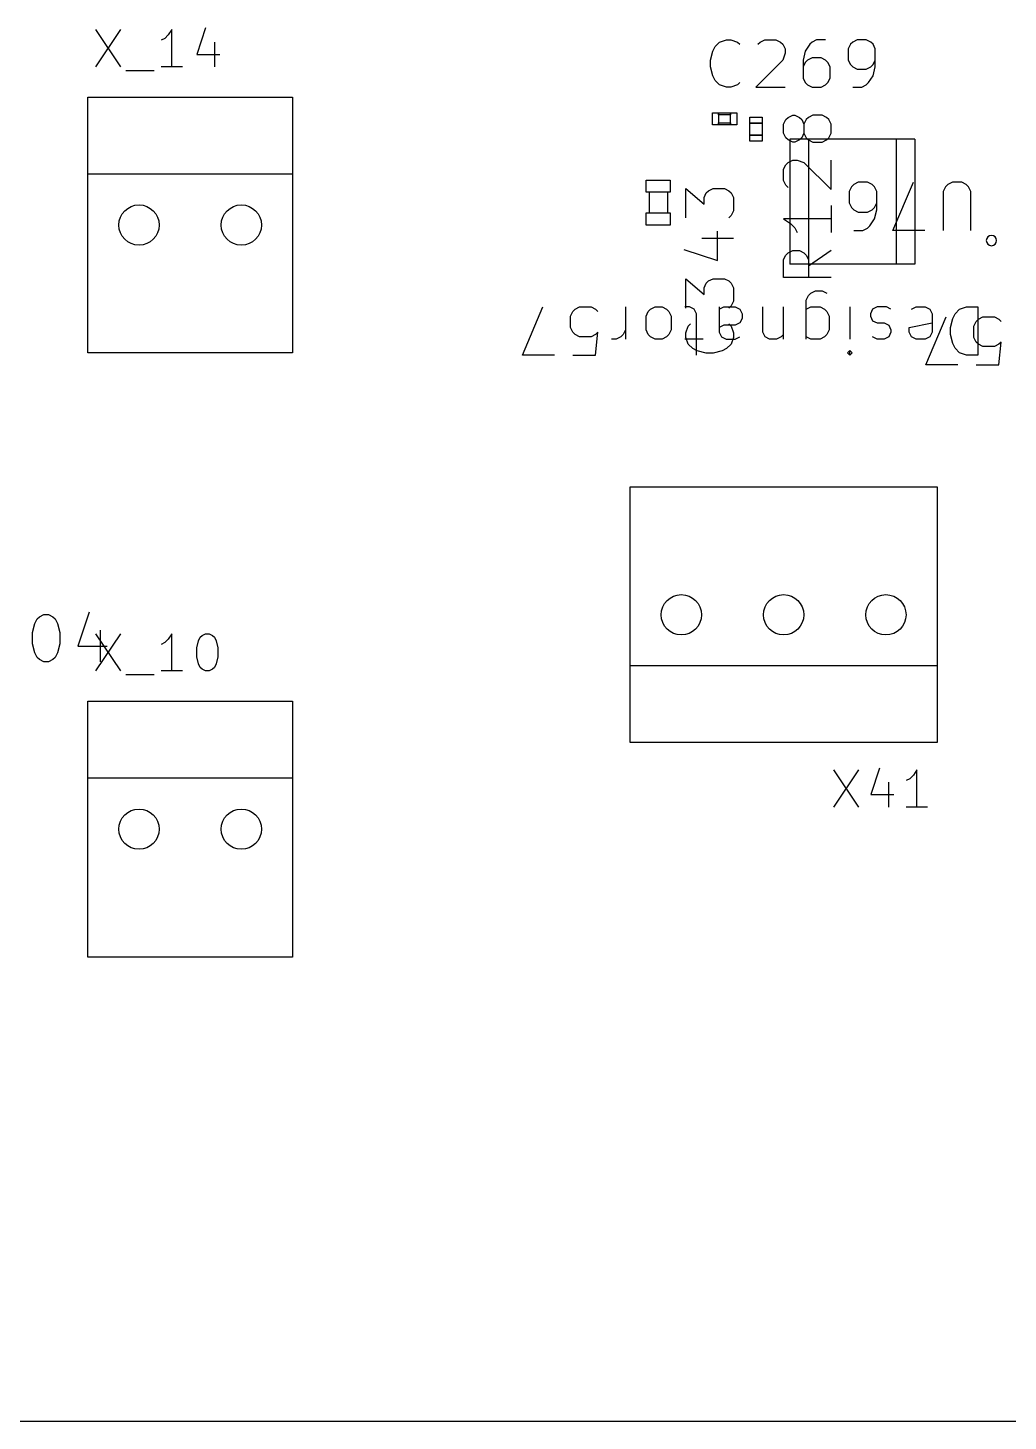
# Model space of a CAD drawing. Header units: millimetres. Extents: x -1 to 260, y -56 to 300.
# Drawn here: x 66.37 to 90.71, y 0 to 34.6 of the extents above; entities that cross this region are included whole.
import ezdxf

# ---------------------------------------------------------------- set-up
doc = ezdxf.new("R2010")
doc.units = ezdxf.units.MM
for name, color, linetype, true_color in [('Edge.Cuts', 254, 'CONTINUOUS', 0xd0d2cd), ('F.Fab', 9, 'CONTINUOUS', 0xafafaf), ('F.Silkscreen', 41, 'CONTINUOUS', 0xf2eda1)]:
    doc.layers.add(name, color=color, linetype=linetype, true_color=true_color)

msp = doc.modelspace()

# ---------------------------------------------------------------- linework, layer by layer
at = {"layer": 'Edge.Cuts', "linetype": 'CONTINUOUS'}
msp.add_line((0, 0), (260, 0), dxfattribs=at)
at = {"layer": 'Edge.Cuts'}
for centre in [(69.13, 29.7), (71.67, 29.7), (82.594834, 20.022253), (85.134834, 20.022253), (87.674834, 20.022253), (69.13, 14.7), (71.67, 14.7)]:
    msp.add_circle(centre, 0.5, dxfattribs=at)
at = {"layer": 'F.Fab', "linetype": 'CONTINUOUS'}
for p, q in [((83.37, 32.19), (83.37, 32.49)), ((83.37, 32.49), (83.52, 32.49)), ((83.52, 32.19), (83.37, 32.19)), ((83.52, 32.49), (83.52, 32.19)), ((83.52, 32.44), (83.52, 32.49)), ((83.52, 32.49), (83.82, 32.49)), ((83.82, 32.44), (83.52, 32.44)), ((83.52, 32.19), (83.52, 32.24)), ((83.52, 32.24), (83.82, 32.24)), ((83.82, 32.19), (83.52, 32.19)), ((83.82, 32.49), (83.82, 32.44)), ((83.82, 32.19), (83.82, 32.49)), ((83.82, 32.49), (83.97, 32.49)), ((83.82, 32.24), (83.82, 32.19)), ((83.97, 32.19), (83.82, 32.19)), ((83.97, 32.49), (83.97, 32.19)), ((84.3, 32.23), (84.3, 32.38)), ((84.3, 32.38), (84.6, 32.38)), ((84.6, 32.23), (84.3, 32.23)), ((84.6, 32.38), (84.6, 32.23)), ((84.3, 31.78), (84.3, 31.93)), ((84.3, 31.93), (84.6, 31.93)), ((84.6, 31.93), (84.6, 31.78)), ((85.291568, 31.82945), (85.291568, 28.73065)), ((88.390368, 31.82945), (85.291568, 31.82945)), ((88.390368, 31.82945), (88.390368, 28.73065)), ((84.6, 31.78), (84.3, 31.78)), ((81.720196, 30.513993), (81.720196, 30.813993)), ((81.720196, 30.813993), (82.320096, 30.813993)), ((82.320096, 30.813993), (82.320096, 30.513993)), ((82.320096, 30.513993), (81.720196, 30.513993)), ((81.800996, 30.014993), (81.800996, 30.504993)), ((82.248996, 30.504993), (82.248996, 30.014993)), ((86.817721, 30.650536), (86.760655, 30.536406)), ((86.760655, 30.536406), (86.760655, 30.251079)), ((86.874786, 30.707602), (86.817721, 30.650536)), ((86.988917, 30.764667), (86.874786, 30.707602)), ((87.217178, 30.764667), (86.988917, 30.764667)), ((87.331309, 30.707602), (87.217178, 30.764667)), ((87.388374, 30.650536), (87.331309, 30.707602)), ((87.445439, 30.536406), (87.388374, 30.650536)), ((87.445439, 30.079883), (87.445439, 30.536406)), ((87.844897, 29.566295), (88.358485, 30.764667)), ((89.157399, 30.650536), (89.100334, 30.536406)), ((89.100334, 30.536406), (89.100334, 29.566295)), ((89.214465, 30.707602), (89.157399, 30.650536)), ((89.328595, 30.764667), (89.214465, 30.707602)), ((89.556857, 30.764667), (89.328595, 30.764667)), ((89.670987, 30.707602), (89.556857, 30.764667)), ((89.728053, 30.650536), (89.670987, 30.707602)), ((89.785118, 30.536406), (89.728053, 30.650536)), ((89.785118, 29.566295), (89.785118, 30.536406)), ((86.760655, 30.251079), (86.817721, 30.136948)), ((86.817721, 30.136948), (86.874786, 30.079883)), ((87.331309, 30.079883), (87.388374, 30.136948)), ((87.388374, 30.136948), (87.445439, 30.251079)), ((81.720196, 29.701193), (81.720196, 30.001193)), ((81.720196, 30.001193), (82.320096, 30.001193)), ((82.320096, 30.001193), (82.320096, 29.701193)), ((86.874786, 30.079883), (86.988917, 30.022818)), ((86.988917, 30.022818), (87.217178, 30.022818)), ((87.217178, 30.022818), (87.331309, 30.079883)), ((87.274243, 29.680426), (87.388374, 29.851622)), ((87.388374, 29.851622), (87.445439, 30.079883)), ((82.320096, 29.701193), (81.720196, 29.701193)), ((86.874786, 29.566295), (87.103047, 29.566295)), ((87.103047, 29.566295), (87.217178, 29.62336)), ((87.217178, 29.62336), (87.274243, 29.680426)), ((88.643812, 29.566295), (87.844897, 29.566295)), ((88.390368, 28.73065), (85.291568, 28.73065))]:
    msp.add_line(p, q, dxfattribs=at)
at = {"layer": 'F.Fab'}
for centre in [(69.13, 29.7), (71.67, 29.7), (82.594834, 20.022253), (85.134834, 20.022253), (87.674834, 20.022253), (69.13, 14.7), (71.67, 14.7)]:
    msp.add_circle(centre, 0.5, dxfattribs=at)
at = {"layer": 'F.Silkscreen', "linetype": 'CONTINUOUS'}
for p, q in [((70.78189, 34.59649), (70.561756, 33.93609)), ((68.052237, 34.552463), (68.66861, 33.627903)), ((68.66861, 34.552463), (68.052237, 33.627903)), ((69.769277, 34.33233), (69.681223, 34.288303)), ((69.85733, 34.420383), (69.769277, 34.33233)), ((69.945383, 34.552463), (69.85733, 34.420383)), ((69.945383, 33.627903), (69.945383, 34.552463)), ((83.544695, 34.244347), (83.71277, 34.300372)), ((83.71277, 34.300372), (83.82482, 34.300372)), ((83.82482, 34.300372), (83.992896, 34.244347)), ((84.553147, 34.244347), (84.665198, 34.300372)), ((84.665198, 34.300372), (84.945323, 34.300372)), ((84.945323, 34.300372), (85.057374, 34.244347)), ((85.953776, 34.300372), (85.841726, 34.244347)), ((86.177877, 34.300372), (85.953776, 34.300372)), ((86.962229, 34.300372), (86.850178, 34.244347)), ((87.186329, 34.300372), (86.962229, 34.300372)), ((87.29838, 34.244347), (87.186329, 34.300372)), ((70.561756, 33.93609), (71.134103, 33.93609)), ((71.002023, 34.244276), (71.002023, 33.627903)), ((83.320594, 33.796146), (83.376619, 34.020247)), ((83.376619, 34.020247), (83.432644, 34.132297)), ((83.432644, 34.132297), (83.544695, 34.244347)), ((83.992896, 34.244347), (84.048921, 34.188322)), ((84.497122, 34.188322), (84.553147, 34.244347)), ((85.057374, 34.244347), (85.113399, 34.188322)), ((85.113399, 34.188322), (85.169424, 34.076272)), ((85.169424, 33.964222), (85.113399, 33.796146)), ((85.169424, 34.076272), (85.169424, 33.964222)), ((85.67365, 34.020247), (85.617625, 33.796146)), ((85.785701, 34.188322), (85.67365, 34.020247)), ((85.841726, 34.244347), (85.785701, 34.188322)), ((86.794153, 34.188322), (86.738128, 34.076272)), ((86.738128, 34.076272), (86.738128, 33.796146)), ((86.850178, 34.244347), (86.794153, 34.188322)), ((87.354405, 34.188322), (87.29838, 34.244347)), ((87.41043, 34.076272), (87.354405, 34.188322)), ((87.41043, 33.628071), (87.41043, 34.076272)), ((70.209543, 33.627903), (69.681223, 33.627903)), ((83.320594, 33.628071), (83.320594, 33.796146)), ((83.376619, 33.40397), (83.320594, 33.628071)), ((85.113399, 33.796146), (84.441097, 33.123844)), ((85.617625, 33.796146), (85.617625, 33.347945)), ((85.67365, 33.740121), (85.617625, 33.628071)), ((85.729675, 33.796146), (85.67365, 33.740121)), ((85.841726, 33.852171), (85.729675, 33.796146)), ((86.065826, 33.852171), (85.841726, 33.852171)), ((86.177877, 33.796146), (86.065826, 33.852171)), ((86.233902, 33.740121), (86.177877, 33.796146)), ((86.289927, 33.628071), (86.233902, 33.740121)), ((86.289927, 33.347945), (86.289927, 33.628071)), ((86.738128, 33.796146), (86.794153, 33.684096)), ((86.794153, 33.684096), (86.850178, 33.628071)), ((86.850178, 33.628071), (86.962229, 33.572046)), ((86.962229, 33.572046), (87.186329, 33.572046)), ((87.186329, 33.572046), (87.29838, 33.628071)), ((87.29838, 33.628071), (87.354405, 33.684096)), ((87.354405, 33.684096), (87.41043, 33.796146)), ((87.354405, 33.40397), (87.41043, 33.628071)), ((68.80069, 33.53985), (69.505116, 33.53985)), ((83.432644, 33.29192), (83.376619, 33.40397)), ((83.544695, 33.17987), (83.432644, 33.29192)), ((84.048921, 33.235895), (83.992896, 33.17987)), ((85.617625, 33.347945), (85.67365, 33.235895)), ((85.67365, 33.235895), (85.729675, 33.17987)), ((86.177877, 33.17987), (86.233902, 33.235895)), ((86.233902, 33.235895), (86.289927, 33.347945)), ((87.186329, 33.17987), (87.242354, 33.235895)), ((87.242354, 33.235895), (87.354405, 33.40397)), ((67.86, 32.875), (72.94, 32.875)), ((67.86, 30.97), (67.86, 32.875)), ((72.94, 32.875), (72.94, 30.97)), ((83.71277, 33.123844), (83.544695, 33.17987)), ((83.82482, 33.123844), (83.71277, 33.123844)), ((83.992896, 33.17987), (83.82482, 33.123844)), ((84.441097, 33.123844), (85.169424, 33.123844)), ((85.729675, 33.17987), (85.841726, 33.123844)), ((85.841726, 33.123844), (86.065826, 33.123844)), ((86.065826, 33.123844), (86.177877, 33.17987)), ((86.850178, 33.123844), (87.074279, 33.123844)), ((87.074279, 33.123844), (87.186329, 33.17987)), ((84.3, 31.93), (84.3, 32.23)), ((84.3, 32.23), (84.6, 32.23)), ((84.6, 32.23), (84.6, 31.93)), ((85.136164, 32.205304), (85.192189, 32.317355)), ((85.136164, 31.981204), (85.136164, 32.205304)), ((85.192189, 32.317355), (85.248214, 32.37338)), ((85.248214, 32.37338), (85.360264, 32.429405)), ((85.360264, 32.429405), (85.416289, 32.429405)), ((85.416289, 32.429405), (85.52834, 32.37338)), ((85.52834, 32.37338), (85.584365, 32.317355)), ((85.584365, 32.317355), (85.64039, 32.205304)), ((85.696415, 32.317355), (85.64039, 32.205304)), ((85.64039, 32.205304), (85.64039, 31.981204)), ((85.75244, 32.37338), (85.696415, 32.317355)), ((85.864491, 32.429405), (85.75244, 32.37338)), ((86.088591, 32.429405), (85.864491, 32.429405)), ((86.200641, 32.37338), (86.088591, 32.429405)), ((86.256667, 32.317355), (86.200641, 32.37338)), ((86.312692, 32.205304), (86.256667, 32.317355)), ((86.312692, 31.981204), (86.312692, 32.205304)), ((84.6, 31.93), (84.3, 31.93)), ((85.192189, 31.869153), (85.136164, 31.981204)), ((85.248214, 31.813128), (85.192189, 31.869153)), ((85.584365, 31.869153), (85.52834, 31.813128)), ((85.64039, 31.981204), (85.584365, 31.869153)), ((85.64039, 31.981204), (85.696415, 31.869153)), ((85.696415, 31.869153), (85.75244, 31.813128)), ((85.748768, 31.82945), (85.748768, 28.73065)), ((87.933168, 31.82945), (85.748768, 31.82945)), ((86.200641, 31.813128), (86.256667, 31.869153)), ((86.256667, 31.869153), (86.312692, 31.981204)), ((87.933168, 31.82945), (87.933168, 28.73065)), ((85.360264, 31.757103), (85.248214, 31.813128)), ((85.416289, 31.757103), (85.360264, 31.757103)), ((85.52834, 31.813128), (85.416289, 31.757103)), ((85.75244, 31.813128), (85.864491, 31.757103)), ((85.864491, 31.757103), (86.088591, 31.757103)), ((86.088591, 31.757103), (86.200641, 31.813128)), ((85.136164, 31.084801), (85.192189, 31.196852)), ((85.192189, 31.196852), (85.248214, 31.252877)), ((85.248214, 31.252877), (85.360264, 31.308902)), ((85.360264, 31.308902), (85.472315, 31.308902)), ((85.472315, 31.308902), (85.64039, 31.252877)), ((85.64039, 31.252877), (86.312692, 30.580575)), ((86.312692, 30.580575), (86.312692, 31.308902)), ((67.86, 30.97), (72.94, 30.97)), ((67.86, 26.525), (67.86, 30.97)), ((72.94, 30.97), (72.94, 26.525)), ((85.136164, 30.804676), (85.136164, 31.084801)), ((85.192189, 30.692625), (85.136164, 30.804676)), ((82.71116, 29.881071), (82.71116, 30.609398)), ((82.71116, 30.609398), (83.159361, 30.217222)), ((83.159361, 30.385297), (83.215386, 30.497348)), ((83.215386, 30.497348), (83.271411, 30.553373)), ((83.271411, 30.553373), (83.383461, 30.609398)), ((83.383461, 30.609398), (83.663587, 30.609398)), ((83.663587, 30.609398), (83.775637, 30.553373)), ((83.775637, 30.553373), (83.831663, 30.497348)), ((83.831663, 30.497348), (83.887688, 30.385297)), ((85.248214, 30.6366), (85.192189, 30.692625)), ((83.159361, 30.217222), (83.159361, 30.385297)), ((83.887688, 30.385297), (83.887688, 30.049146)), ((86.312692, 30.188399), (86.312692, 29.516097)), ((83.831663, 29.937096), (83.775637, 29.881071)), ((83.887688, 30.049146), (83.831663, 29.937096)), ((86.312692, 29.852248), (85.136164, 29.852248)), ((85.136164, 29.852248), (85.304239, 29.740198)), ((83.495512, 28.816593), (83.495512, 29.54492)), ((85.304239, 29.740198), (85.416289, 29.628147)), ((85.416289, 29.628147), (85.472315, 29.516097)), ((82.655135, 29.096719), (83.495512, 28.816593)), ((83.103336, 29.376845), (83.887688, 29.376845)), ((85.248214, 29.011871), (85.360264, 29.067896)), ((85.360264, 29.067896), (85.52834, 29.067896)), ((85.52834, 29.067896), (85.64039, 29.011871)), ((86.312692, 29.067896), (85.75244, 28.67572)), ((85.136164, 28.843795), (85.192189, 28.955846)), ((85.136164, 28.395594), (85.136164, 28.843795)), ((85.192189, 28.955846), (85.248214, 29.011871)), ((85.64039, 29.011871), (85.696415, 28.955846)), ((85.696415, 28.955846), (85.75244, 28.843795)), ((87.933168, 28.73065), (85.748768, 28.73065)), ((85.75244, 28.843795), (85.75244, 28.395594)), ((86.312692, 28.395594), (85.136164, 28.395594)), ((82.71116, 27.640065), (82.71116, 28.368392)), ((82.71116, 28.368392), (83.159361, 27.976216)), ((83.159361, 28.144291), (83.215386, 28.256342)), ((83.159361, 27.976216), (83.159361, 28.144291)), ((83.215386, 28.256342), (83.271411, 28.312367)), ((83.271411, 28.312367), (83.383461, 28.368392)), ((83.383461, 28.368392), (83.663587, 28.368392)), ((83.663587, 28.368392), (83.775637, 28.312367)), ((83.775637, 28.312367), (83.831663, 28.256342)), ((83.831663, 28.256342), (83.887688, 28.144291)), ((83.887688, 28.144291), (83.887688, 27.80814)), ((85.811122, 28.007274), (85.924817, 28.064121)), ((85.924817, 28.064121), (86.09536, 28.064121)), ((86.09536, 28.064121), (86.209055, 28.007274)), ((83.831663, 27.69609), (83.775637, 27.640065)), ((83.887688, 27.80814), (83.831663, 27.69609)), ((85.697427, 27.836731), (85.754274, 27.950426)), ((85.697427, 26.870321), (85.697427, 27.836731)), ((85.754274, 27.950426), (85.811122, 28.007274)), ((78.648322, 26.472388), (79.159951, 27.666188)), ((79.842122, 27.438798), (79.898969, 27.552493)), ((79.842122, 27.15456), (79.842122, 27.438798)), ((79.898969, 27.552493), (79.955817, 27.609341)), ((79.955817, 27.609341), (80.069512, 27.666188)), ((80.069512, 27.666188), (80.35375, 27.666188)), ((80.35375, 27.666188), (80.467445, 27.609341)), ((80.467445, 27.609341), (80.524293, 27.552493)), ((81.206464, 27.666188), (81.206464, 26.870321)), ((81.718093, 27.438798), (81.774941, 27.552493)), ((81.718093, 27.097712), (81.718093, 27.438798)), ((81.774941, 27.552493), (81.831788, 27.609341)), ((81.831788, 27.609341), (81.945484, 27.666188)), ((81.945484, 27.666188), (82.116027, 27.666188)), ((82.116027, 27.666188), (82.229722, 27.609341)), ((82.229722, 27.609341), (82.286569, 27.552493)), ((82.286569, 27.552493), (82.343417, 27.438798)), ((82.343417, 27.438798), (82.343417, 27.097712)), ((82.798198, 27.666188), (82.684502, 27.666188)), ((82.911893, 27.609341), (82.798198, 27.666188)), ((82.96874, 27.495645), (82.911893, 27.609341)), ((82.96874, 26.472388), (82.96874, 27.495645)), ((83.537217, 27.666188), (83.537217, 27.040864)), ((83.537217, 27.609341), (83.650912, 27.666188)), ((83.650912, 27.666188), (83.93515, 27.666188)), ((83.93515, 27.666188), (84.048845, 27.609341)), ((84.048845, 27.609341), (84.105693, 27.495645)), ((84.105693, 27.38195), (84.048845, 27.268255)), ((84.105693, 27.495645), (84.105693, 27.38195)), ((84.617322, 27.040864), (84.617322, 27.666188)), ((85.12895, 26.870321), (85.12895, 27.666188)), ((85.697427, 27.609341), (85.811122, 27.666188)), ((85.811122, 27.666188), (86.038513, 27.666188)), ((86.038513, 27.666188), (86.152208, 27.609341)), ((86.152208, 27.609341), (86.209055, 27.552493)), ((86.209055, 27.552493), (86.265903, 27.438798)), ((86.265903, 27.438798), (86.265903, 27.097712)), ((86.777531, 27.666188), (86.777531, 26.870321)), ((87.346008, 27.609341), (87.28916, 27.495645)), ((87.28916, 27.495645), (87.28916, 27.438798)), ((87.28916, 27.438798), (87.346008, 27.325102)), ((87.459703, 27.666188), (87.346008, 27.609341)), ((87.687094, 27.666188), (87.459703, 27.666188)), ((87.800789, 27.609341), (87.687094, 27.666188)), ((88.312417, 27.609341), (88.426113, 27.666188)), ((88.426113, 27.666188), (88.653503, 27.666188)), ((88.653503, 27.666188), (88.767198, 27.609341)), ((88.663125, 26.226834), (89.174754, 27.420634)), ((88.767198, 27.609341), (88.824046, 27.495645)), ((88.824046, 27.495645), (88.824046, 27.040864)), ((89.278827, 27.15456), (89.335675, 27.38195)), ((89.335675, 27.38195), (89.392522, 27.495645)), ((89.392522, 27.495645), (89.506217, 27.609341)), ((89.506217, 27.609341), (89.67676, 27.666188)), ((89.67676, 27.666188), (89.960998, 27.666188)), ((89.913772, 27.306939), (89.97062, 27.363787)), ((89.960998, 27.666188), (89.960998, 26.472388)), ((89.97062, 27.363787), (90.084315, 27.420634)), ((90.084315, 27.420634), (90.368553, 27.420634)), ((90.368553, 27.420634), (90.482248, 27.363787)), ((90.482248, 27.363787), (90.539096, 27.306939)), ((79.898969, 27.040864), (79.842122, 27.15456)), ((79.955817, 26.984017), (79.898969, 27.040864)), ((80.467445, 26.472388), (80.524293, 27.040864)), ((80.524293, 27.040864), (80.467445, 26.984017)), ((81.206464, 27.097712), (81.149617, 26.984017)), ((81.774941, 26.984017), (81.718093, 27.097712)), ((82.343417, 27.097712), (82.286569, 26.984017)), ((82.71116, 27.023788), (82.767185, 27.191864)), ((82.71116, 26.911738), (82.71116, 27.023788)), ((82.767185, 27.191864), (82.82321, 27.247889)), ((83.650912, 27.211407), (83.537217, 27.15456)), ((83.537217, 27.040864), (83.594064, 26.927169)), ((83.93515, 27.211407), (83.650912, 27.211407)), ((83.775637, 27.247889), (83.831663, 27.191864)), ((83.831663, 27.191864), (83.887688, 27.023788)), ((83.887688, 27.023788), (83.887688, 26.911738)), ((84.048845, 27.268255), (83.93515, 27.211407)), ((84.674169, 26.927169), (84.617322, 27.040864)), ((86.265903, 27.097712), (86.209055, 26.984017)), ((87.346008, 27.325102), (87.459703, 27.268255)), ((87.459703, 27.268255), (87.630246, 27.268255)), ((87.630246, 27.268255), (87.743941, 27.211407)), ((87.743941, 27.211407), (87.800789, 27.097712)), ((87.800789, 27.040864), (87.743941, 26.927169)), ((87.800789, 27.097712), (87.800789, 27.040864)), ((88.25557, 27.15456), (88.824046, 27.268255)), ((88.25557, 27.040864), (88.25557, 27.15456)), ((88.312417, 26.927169), (88.25557, 27.040864)), ((88.824046, 27.040864), (88.767198, 26.927169)), ((89.278827, 26.984017), (89.278827, 27.15456)), ((89.856925, 27.193244), (89.913772, 27.306939)), ((89.856925, 26.909006), (89.856925, 27.193244)), ((80.069512, 26.927169), (79.955817, 26.984017)), ((80.35375, 26.927169), (80.069512, 26.927169)), ((80.467445, 26.984017), (80.35375, 26.927169)), ((80.979074, 26.870321), (80.865379, 26.870321)), ((81.092769, 26.927169), (80.979074, 26.870321)), ((81.149617, 26.984017), (81.092769, 26.927169)), ((81.831788, 26.927169), (81.774941, 26.984017)), ((81.945484, 26.870321), (81.831788, 26.927169)), ((82.116027, 26.870321), (81.945484, 26.870321)), ((82.229722, 26.927169), (82.116027, 26.870321)), ((82.286569, 26.984017), (82.229722, 26.927169)), ((83.139283, 26.870321), (82.684502, 26.870321)), ((82.767185, 26.743663), (82.71116, 26.911738)), ((82.879235, 26.631612), (82.767185, 26.743663)), ((83.594064, 26.927169), (83.70776, 26.870321)), ((83.70776, 26.870321), (83.93515, 26.870321)), ((83.831663, 26.743663), (83.719612, 26.631612)), ((83.887688, 26.911738), (83.831663, 26.743663)), ((83.93515, 26.870321), (84.048845, 26.927169)), ((84.787865, 26.870321), (84.674169, 26.927169)), ((84.958408, 26.870321), (84.787865, 26.870321)), ((85.072103, 26.927169), (84.958408, 26.870321)), ((85.12895, 26.984017), (85.072103, 26.927169)), ((85.811122, 26.870321), (85.697427, 26.927169)), ((86.038513, 26.870321), (85.811122, 26.870321)), ((86.152208, 26.927169), (86.038513, 26.870321)), ((86.209055, 26.984017), (86.152208, 26.927169)), ((87.459703, 26.870321), (87.346008, 26.927169)), ((87.630246, 26.870321), (87.459703, 26.870321)), ((87.743941, 26.927169), (87.630246, 26.870321)), ((88.426113, 26.870321), (88.312417, 26.927169)), ((88.653503, 26.870321), (88.426113, 26.870321)), ((88.767198, 26.927169), (88.653503, 26.870321)), ((89.335675, 26.756626), (89.278827, 26.984017)), ((89.392522, 26.642931), (89.335675, 26.756626)), ((89.506217, 26.529236), (89.392522, 26.642931)), ((89.913772, 26.79531), (89.856925, 26.909006)), ((89.97062, 26.738463), (89.913772, 26.79531)), ((90.084315, 26.681615), (89.97062, 26.738463)), ((90.368553, 26.681615), (90.084315, 26.681615)), ((90.482248, 26.738463), (90.368553, 26.681615)), ((90.482248, 26.226834), (90.539096, 26.79531)), ((90.539096, 26.79531), (90.482248, 26.738463)), ((72.94, 26.525), (67.86, 26.525)), ((79.444189, 26.472388), (78.648322, 26.472388)), ((79.898969, 26.472388), (80.467445, 26.472388)), ((82.991285, 26.575587), (82.879235, 26.631612)), ((83.215386, 26.519562), (82.991285, 26.575587)), ((83.383461, 26.519562), (83.215386, 26.519562)), ((83.607562, 26.575587), (83.383461, 26.519562)), ((83.719612, 26.631612), (83.607562, 26.575587)), ((86.777531, 26.586083), (86.720684, 26.529236)), ((86.720684, 26.529236), (86.777531, 26.472388)), ((86.834379, 26.529236), (86.777531, 26.586083)), ((86.777531, 26.472388), (86.777531, 26.586083)), ((86.777531, 26.472388), (86.834379, 26.529236)), ((89.67676, 26.472388), (89.506217, 26.529236)), ((89.960998, 26.472388), (89.67676, 26.472388)), ((89.458992, 26.226834), (88.663125, 26.226834)), ((89.913772, 26.226834), (90.482248, 26.226834)), ((81.324834, 23.197253), (88.944834, 23.197253)), ((81.324834, 18.752253), (81.324834, 23.197253)), ((88.944834, 23.197253), (88.944834, 18.752253)), ((67.888254, 20.086398), (67.608128, 19.24602)), ((66.487625, 19.582171), (66.54365, 19.806272)), ((66.54365, 19.806272), (66.599675, 19.918322)), ((66.599675, 19.918322), (66.655701, 19.974347)), ((66.655701, 19.974347), (66.767751, 20.030372)), ((66.767751, 20.030372), (66.879801, 20.030372)), ((66.879801, 20.030372), (66.991851, 19.974347)), ((66.991851, 19.974347), (67.047877, 19.918322)), ((67.047877, 19.918322), (67.103902, 19.806272)), ((67.103902, 19.806272), (67.159927, 19.582171)), ((66.487625, 19.302046), (66.487625, 19.582171)), ((67.159927, 19.582171), (67.159927, 19.302046)), ((68.052237, 19.552463), (68.66861, 18.627903)), ((68.66861, 19.552463), (68.052237, 18.627903)), ((68.16838, 19.638196), (68.16838, 18.853844)), ((69.85733, 19.420383), (69.769277, 19.33233)), ((69.945383, 19.552463), (69.85733, 19.420383)), ((69.945383, 18.627903), (69.945383, 19.552463)), ((70.561756, 19.20025), (70.605783, 19.376356)), ((70.605783, 19.376356), (70.64981, 19.46441)), ((70.64981, 19.46441), (70.693836, 19.508436)), ((70.693836, 19.508436), (70.78189, 19.552463)), ((70.78189, 19.552463), (70.869943, 19.552463)), ((70.869943, 19.552463), (70.957996, 19.508436)), ((70.957996, 19.508436), (71.002023, 19.46441)), ((71.002023, 19.46441), (71.04605, 19.376356)), ((71.04605, 19.376356), (71.090076, 19.20025)), ((66.54365, 19.077945), (66.487625, 19.302046)), ((66.599675, 18.965895), (66.54365, 19.077945)), ((67.103902, 19.077945), (67.047877, 18.965895)), ((67.159927, 19.302046), (67.103902, 19.077945)), ((67.608128, 19.24602), (68.336455, 19.24602)), ((69.769277, 19.33233), (69.681223, 19.288303)), ((70.561756, 18.980116), (70.561756, 19.20025)), ((71.090076, 19.20025), (71.090076, 18.980116)), ((66.655701, 18.90987), (66.599675, 18.965895)), ((66.767751, 18.853844), (66.655701, 18.90987)), ((66.879801, 18.853844), (66.767751, 18.853844)), ((66.991851, 18.90987), (66.879801, 18.853844)), ((67.047877, 18.965895), (66.991851, 18.90987)), ((70.605783, 18.80401), (70.561756, 18.980116)), ((70.64981, 18.715956), (70.605783, 18.80401)), ((70.693836, 18.67193), (70.64981, 18.715956)), ((71.002023, 18.715956), (70.957996, 18.67193)), ((71.04605, 18.80401), (71.002023, 18.715956)), ((71.090076, 18.980116), (71.04605, 18.80401)), ((81.324834, 16.847253), (81.324834, 18.752253)), ((88.944834, 18.752253), (81.324834, 18.752253)), ((88.944834, 18.752253), (88.944834, 16.847253)), ((68.80069, 18.53985), (69.505116, 18.53985)), ((70.209543, 18.627903), (69.681223, 18.627903)), ((70.78189, 18.627903), (70.693836, 18.67193)), ((70.869943, 18.627903), (70.78189, 18.627903)), ((70.957996, 18.67193), (70.869943, 18.627903)), ((67.86, 17.875), (72.94, 17.875)), ((67.86, 15.97), (67.86, 17.875)), ((72.94, 17.875), (72.94, 15.97)), ((88.944834, 16.847253), (81.324834, 16.847253)), ((67.86, 15.97), (72.94, 15.97)), ((67.86, 11.525), (67.86, 15.97)), ((72.94, 15.97), (72.94, 11.525)), ((86.375158, 16.172981), (86.991531, 15.248421)), ((86.991531, 16.172981), (86.375158, 15.248421)), ((87.519851, 16.217008), (87.299717, 15.556608)), ((88.268304, 15.952848), (88.18025, 15.908821)), ((88.356357, 16.040901), (88.268304, 15.952848)), ((88.44441, 16.172981), (88.356357, 16.040901)), ((88.44441, 15.248421), (88.44441, 16.172981)), ((87.739984, 15.864794), (87.739984, 15.248421)), ((87.299717, 15.556608), (87.872064, 15.556608)), ((88.70857, 15.248421), (88.18025, 15.248421)), ((72.94, 11.525), (67.86, 11.525))]:
    msp.add_line(p, q, dxfattribs=at)
at = {"layer": 'F.Silkscreen'}
for centre in [(69.13, 29.7), (71.67, 29.7), (82.594834, 20.022253), (85.134834, 20.022253), (87.674834, 20.022253), (69.13, 14.7), (71.67, 14.7)]:
    msp.add_circle(centre, 0.5, dxfattribs=at)
for start, end in [(0, 180), (-180, 0)]:
    msp.add_arc((90.295368, 29.31485), 0.127, start, end, dxfattribs=at)

doc.saveas('drawing.dxf')
